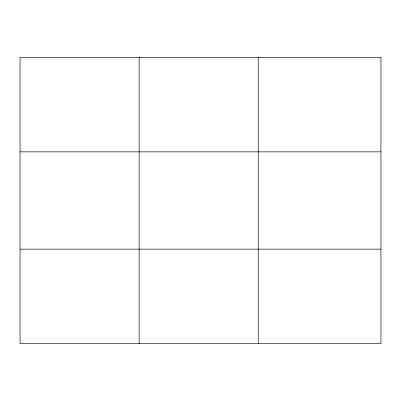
<?xml version="1.0" encoding="UTF-8"?>
<svg xmlns="http://www.w3.org/2000/svg" width="401" height="401" viewBox="0 0 401 401"><rect width="100%" height="100%" fill="white"/><g stroke="black" fill="none" stroke-linecap="round" stroke-linejoin="round"><path stroke-width="0.6" d="M139.147 343.572L139.147 57.428M258.244 343.572L258.244 57.428M20.05 151.854L380.95 151.854M20.05 249.146L380.95 249.146M380.95 57.428L380.95 343.572L20.05 343.572L20.05 57.428L380.95 57.428"/></g></svg>
